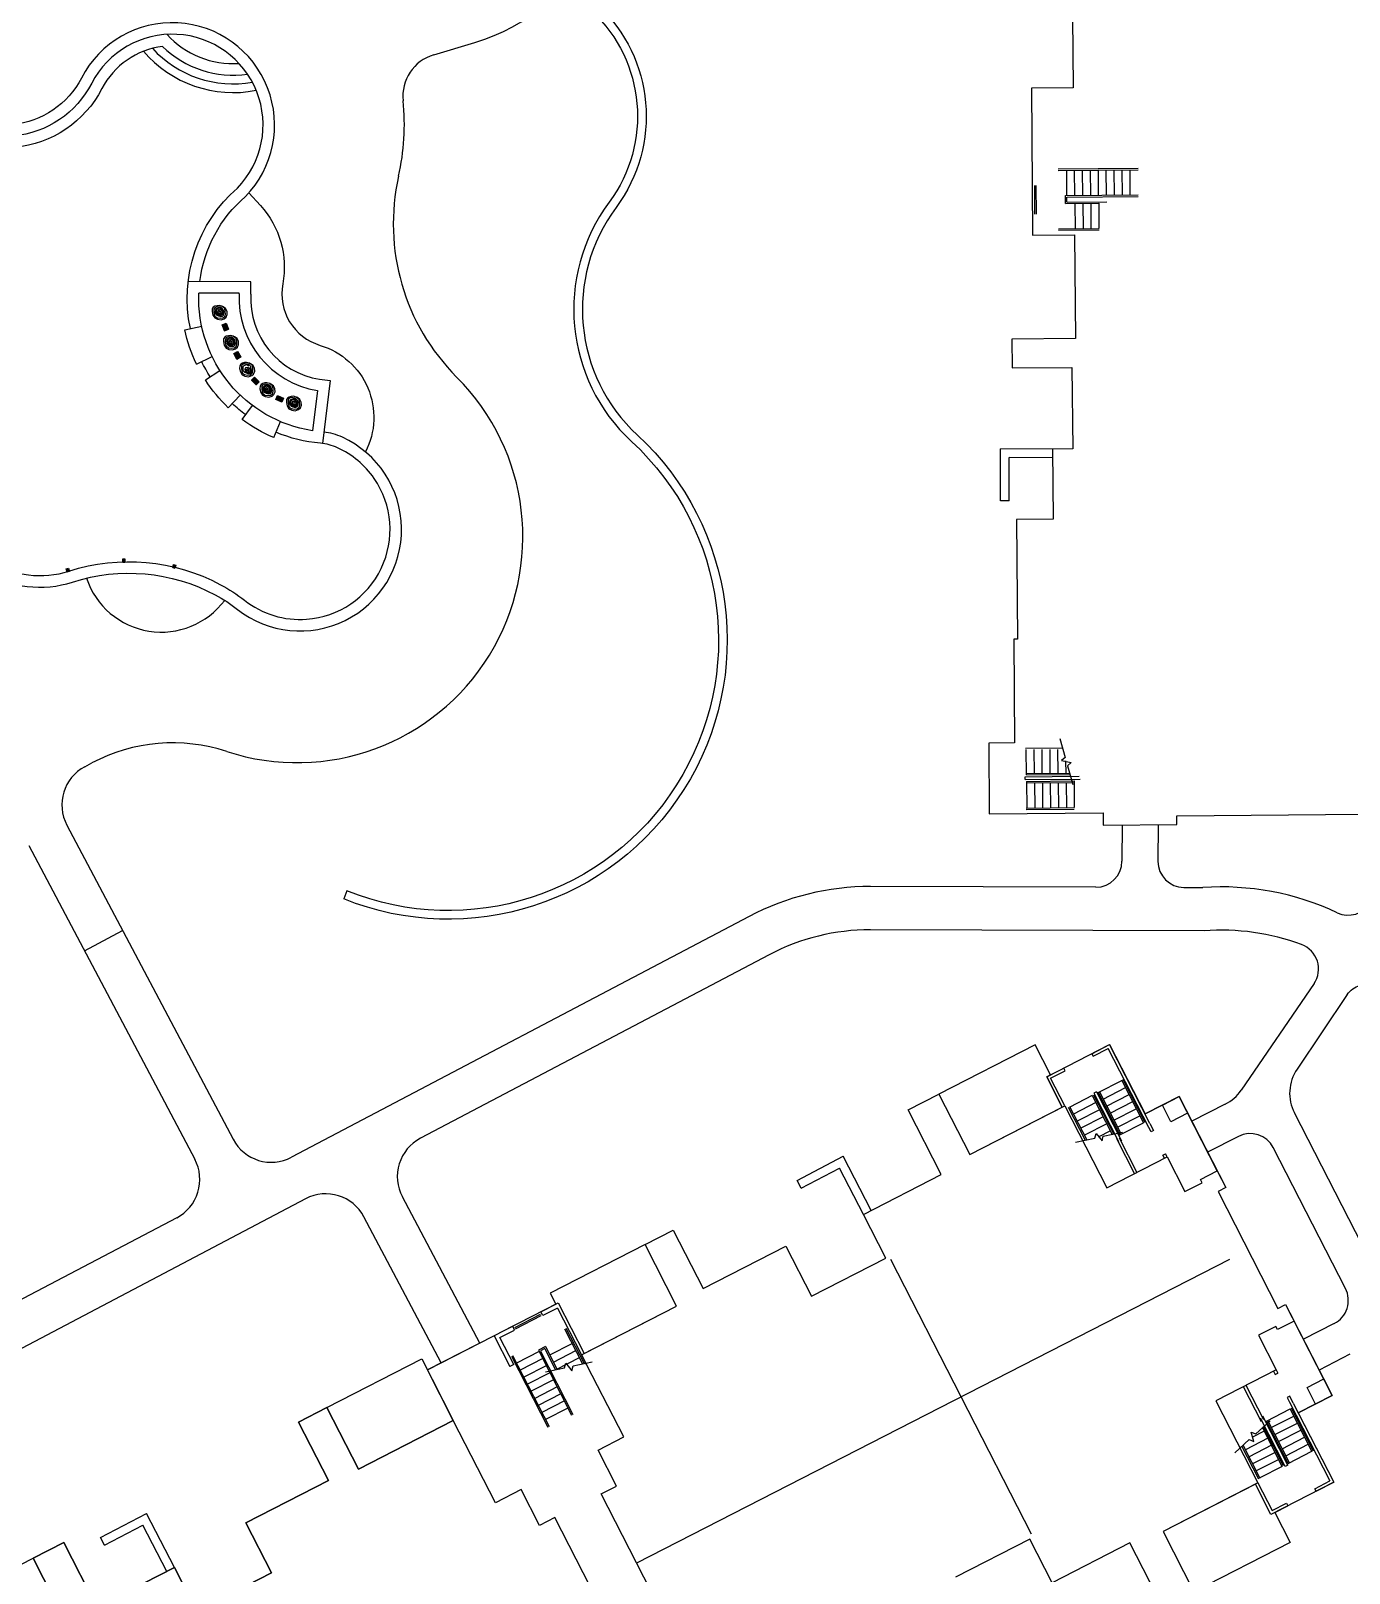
# Model space of a CAD drawing. Header units: feet. Extents: x 2327405 to 2393004, y 6977726 to 7089689.
# Drawn here: x 2342196.7 to 2342349.1, y 7039408.3 to 7039586.6 of the extents above; entities that cross this region are included whole.
import ezdxf

# ---------------------------------------------------------------- set-up
doc = ezdxf.new("R2010")
doc.units = ezdxf.units.FT
doc.header["$MEASUREMENT"] = 0
doc.layers.get('0').update_dxf_attribs({"linetype": 'CONTINUOUS'})
doc.layers.add('s-apts', color=252, linetype='CONTINUOUS')

# ---------------------------------------------------------------- blocks, each defined once
blk = doc.blocks.new('2005042-10b')
at = {"layer": 's-apts'}
h = blk.add_hatch(dxfattribs=at)
h.set_pattern_fill('ANSI31', color=256, scale=0.083333, angle=-23.3520521, style=0)
h.set_pattern_definition([(21.6479479, (2343726.609177, 7039102.106832), (-0.00384273444, 0.00968195933), [])])
h.paths.add_polyline_path([(2342218.80523, 7039552.61896), (2342219.26983, 7039552.80374), (2342219.54701, 7039552.10684), (2342219.08241, 7039551.92206)])
h = blk.add_hatch(dxfattribs=at)
h.set_pattern_fill('ANSI31', color=256, scale=0.083333, angle=-15.2238169, style=0)
h.set_pattern_definition([(29.7761831, (2343776.499916, 7039316.494427), (-0.0051730542, 0.009041374604), [])])
h.paths.add_polyline_path([(2342220.14571, 7039549.29372), (2342220.57952, 7039549.54234), (2342220.95245, 7039548.89162), (2342220.51864, 7039548.64301)])
h = blk.add_hatch(dxfattribs=at)
h.set_pattern_fill('ANSI31', color=256, scale=0.083333, angle=-0.1624563, style=0)
h.set_pattern_definition([(44.8375437, (2343785.581312, 7039725.847582), (-0.00734478138, 0.00738655068), [])])
h.paths.add_polyline_path([(2342222.19717, 7039546.22592), (2342222.55147, 7039546.57872), (2342223.08068, 7039546.04727), (2342222.72637, 7039545.69447)])
h = blk.add_hatch(dxfattribs=at)
h.set_pattern_fill('ANSI31', color=256, scale=0.083333, angle=21.6161635, style=0)
h.set_pattern_definition([(66.6161635, (2343610.153756, 7040290.849969), (-0.0095611107, 0.00413426011), [])])
h.paths.add_polyline_path([(2342225.00066, 7039544.00004), (2342225.19877, 7039544.45912), (2342225.88739, 7039544.16195), (2342225.68927, 7039543.70287)])
h = blk.add_hatch(dxfattribs=at)
h.set_pattern_fill('ANSI31', color=256, scale=0.041667, angle=-46.3428972, style=0)
h.set_pattern_definition([(358.6571028, (2342813.3543705, 7039023.744927), (0.000122061624, 0.00520690283), [])])
h.paths.add_polyline_path([(2342207.31831, 7039525.57037), (2342207.56824, 7039525.56469), (2342207.55973, 7039525.18978), (2342207.30979, 7039525.19546)])
h = blk.add_hatch(dxfattribs=at)
h.set_pattern_fill('ANSI31', color=256, scale=0.041667, angle=-27.9264648, style=0)
h.set_pattern_definition([(17.0735352, (2342934.330343, 7039239.7522154), (-0.001529160497, 0.004978795465), [])])
h.paths.add_polyline_path([(2342200.79487, 7039524.41727), (2342201.0338, 7039524.49084), (2342201.14416, 7039524.13245), (2342200.90523, 7039524.05888)])
h = blk.add_hatch(dxfattribs=at)
h.set_pattern_fill('ANSI31', color=256, scale=0.041667, angle=-61.5699566, style=0)
h.set_pattern_definition([(343.4300434, (2342666.1550063, 7038881.5516053), (0.001485342845, 0.004992042943), [])])
h.paths.add_polyline_path([(2342213.19721, 7039524.93152), (2342213.43688, 7039524.8604), (2342213.3302, 7039524.50089), (2342213.09053, 7039524.57202)])
for p, q in [((2342243.26382, 7039583.83193), (2342248.03862, 7039585.2615)), ((2342315.43979, 7039570.64192), (2342324.68945, 7039570.72146)), ((2342315.44122, 7039570.47526), (2342324.69088, 7039570.5548)), ((2342316.46626, 7039567.5673), (2342316.44118, 7039570.48386)), ((2342317.3829, 7039567.57518), (2342317.35782, 7039570.49174)), ((2342318.29953, 7039567.58307), (2342318.27445, 7039570.49963)), ((2342319.21616, 7039567.59095), (2342319.19108, 7039570.50751)), ((2342320.13279, 7039567.59883), (2342320.10772, 7039570.51539)), ((2342321.04943, 7039567.60671), (2342321.02435, 7039570.52327)), ((2342321.96606, 7039567.61459), (2342321.94098, 7039570.53115)), ((2342322.88269, 7039567.62248), (2342322.85761, 7039570.53903)), ((2342323.79932, 7039567.63036), (2342323.77425, 7039570.54692)), ((2342312.70601, 7039568.74335), (2342312.73467, 7039565.41014)), ((2342312.87267, 7039568.74478), (2342312.90133, 7039565.41157)), ((2342316.2996, 7039567.56587), (2342324.71596, 7039567.63824)), ((2342316.30748, 7039566.64924), (2342316.2996, 7039567.56587)), ((2342316.30748, 7039566.64924), (2342320.14068, 7039566.6822)), ((2342316.47271, 7039566.81733), (2342316.4677, 7039567.40064)), ((2342316.48853, 7039567.40082), (2342324.71739, 7039567.47158)), ((2342316.49354, 7039566.81751), (2342321.08628, 7039566.857)), ((2342317.39078, 7039566.65855), (2342317.41586, 7039563.74199)), ((2342318.30741, 7039566.66643), (2342318.33249, 7039563.74987)), ((2342319.22404, 7039566.67432), (2342319.24912, 7039563.75776)), ((2342320.14068, 7039566.6822), (2342320.16575, 7039563.76564)), ((2342315.49926, 7039563.72551), (2342320.16575, 7039563.76564)), ((2342315.50069, 7039563.55885), (2342320.1941, 7039563.59921)), ((2342311.68198, 7039503.69047), (2342315.98772, 7039503.72749)), ((2342311.79182, 7039500.60797), (2342311.76675, 7039503.52453)), ((2342312.70702, 7039500.78251), (2342312.68338, 7039503.53241)), ((2342313.62366, 7039500.79039), (2342313.60001, 7039503.54029)), ((2342314.54029, 7039500.79827), (2342314.51664, 7039503.54817)), ((2342315.45692, 7039500.80616), (2342315.43328, 7039503.55605)), ((2342316.37356, 7039500.81404), (2342316.3613, 7039502.23916)), ((2342202.94135, 7039501.54689), (2342203.7592, 7039501.97982)), ((2342311.62696, 7039500.39821), (2342317.89908, 7039500.45214)), ((2342311.62982, 7039500.06489), (2342311.62696, 7039500.39821)), ((2342311.79039, 7039500.77463), (2342316.84, 7039500.81805)), ((2342311.79182, 7039500.60797), (2342316.88615, 7039500.65177)), ((2342311.62982, 7039500.06489), (2342317.99137, 7039500.11959)), ((2342311.79827, 7039499.858), (2342317.29807, 7039499.90529)), ((2342311.79827, 7039499.858), (2342311.82478, 7039496.77478)), ((2342311.79971, 7039499.69134), (2342317.2995, 7039499.73863)), ((2342312.71634, 7039499.69922), (2342312.74142, 7039496.78266)), ((2342313.63297, 7039499.7071), (2342313.65805, 7039496.79054)), ((2342314.5496, 7039499.71498), (2342314.57468, 7039496.79842)), ((2342315.46624, 7039499.72286), (2342315.49132, 7039496.8063)), ((2342316.38287, 7039499.73074), (2342316.40795, 7039496.81419)), ((2342317.29807, 7039499.90529), (2342317.32458, 7039496.82207)), ((2342311.74145, 7039496.77406), (2342317.32458, 7039496.82207)), ((2342311.74289, 7039496.6074), (2342317.32601, 7039496.65541)), ((2342200.86152, 7039494.78861), (2342220.07922, 7039458.4842)), ((2342322.84193, 7039494.82777), (2342322.82999, 7039490.61412)), ((2342196.44246, 7039492.44939), (2342215.64405, 7039456.17542)), ((2342319.82149, 7039487.62263), (2342293.78081, 7039487.69647)), ((2342279.72134, 7039484.24308), (2342226.82734, 7039456.39901)), ((2342332.32947, 7039482.58715), (2342293.76663, 7039482.69649)), ((2342282.05041, 7039479.81866), (2342241.72981, 7039458.59339)), ((2342345.03673, 7039476.47813), (2342336.61907, 7039464.16183)), ((2342348.88189, 7039475.20243), (2342343.07475, 7039466.5997)), ((2342312.7897, 7039469.41326), (2342301.66478, 7039463.71361)), ((2342314.5756, 7039465.92745), (2342312.7897, 7039469.41326)), ((2342319.35931, 7039468.3783), (2342321.39888, 7039469.42324)), ((2342319.35931, 7039468.3783), (2342319.5113, 7039468.08164)), ((2342319.5113, 7039468.08164), (2342321.25421, 7039468.97458)), ((2342325.92792, 7039459.85214), (2342321.25421, 7039468.97458)), ((2342326.0726, 7039460.3008), (2342321.39888, 7039469.42324)), ((2342314.5756, 7039465.92745), (2342316.096, 7039466.7064)), ((2342314.57925, 7039465.55479), (2342316.24799, 7039466.40974)), ((2342316.24799, 7039466.40974), (2342316.096, 7039466.7064)), ((2342314.5756, 7039465.92745), (2342314.1306, 7039465.69946)), ((2342314.1306, 7039465.69946), (2342315.91649, 7039462.21366)), ((2342316.21315, 7039462.36565), (2342314.57925, 7039465.55479)), ((2342320.07437, 7039463.8757), (2342322.81852, 7039465.28162)), ((2342322.78052, 7039465.35578), (2342325.32636, 7039460.38665)), ((2342322.92885, 7039465.43178), (2342325.4747, 7039460.46264)), ((2342319.40687, 7039463.53372), (2342316.81106, 7039462.2038)), ((2342319.40687, 7039463.53372), (2342321.70944, 7039459.03943)), ((2342319.55521, 7039463.60972), (2342321.87816, 7039459.07563)), ((2342319.88712, 7039463.96704), (2342319.59046, 7039463.81505)), ((2342319.59046, 7039463.81505), (2342322.45048, 7039458.23269)), ((2342319.88712, 7039463.96704), (2342322.78792, 7039458.30508)), ((2342320.07437, 7039463.8757), (2342322.58222, 7039458.98073)), ((2342320.2227, 7039463.9517), (2342322.73055, 7039459.05673)), ((2342320.64068, 7039463.13587), (2342323.23649, 7039464.46579)), ((2342321.05865, 7039462.32004), (2342323.65447, 7039463.64996)), ((2342321.47662, 7039461.50421), (2342324.07244, 7039462.83413)), ((2342316.62473, 7039462.20197), (2342318.5881, 7039458.36975)), ((2342316.77306, 7039462.27797), (2342318.75682, 7039458.40595)), ((2342319.82485, 7039462.71789), (2342317.22903, 7039461.38797)), ((2342320.24282, 7039461.90207), (2342317.64701, 7039460.57215)), ((2342320.6608, 7039461.08624), (2342318.06498, 7039459.75632)), ((2342321.8946, 7039460.68838), (2342324.49041, 7039462.0183)), ((2342322.31257, 7039459.87256), (2342324.90839, 7039461.20248)), ((2342334.76723, 7039462.53126), (2342330.91024, 7039460.55927)), ((2342374.22632, 7039400.12202), (2342342.76896, 7039461.52238)), ((2342321.07877, 7039460.27041), (2342318.48296, 7039458.94049)), ((2342321.49675, 7039459.45458), (2342320.08001, 7039458.72874)), ((2342322.58222, 7039458.98073), (2342325.32636, 7039460.38665)), ((2342326.19391, 7039459.33298), (2342325.92792, 7039459.85214)), ((2342326.0726, 7039460.3008), (2342326.49057, 7039459.48497)), ((2342326.49057, 7039459.48497), (2342326.19391, 7039459.33298)), ((2342322.18633, 7039458.56552), (2342324.266, 7039454.50628)), ((2342322.52377, 7039458.63792), (2342324.56267, 7039454.65827)), ((2342336.29193, 7039458.81832), (2342332.73115, 7039456.99777)), ((2342348.67042, 7039441.23109), (2342340.3276, 7039457.51511)), ((2342327.56183, 7039456.663), (2342327.85849, 7039456.81499)), ((2342327.75181, 7039456.29217), (2342327.56183, 7039456.663)), ((2342328.04848, 7039456.44416), (2342327.85849, 7039456.81499)), ((2342228.45653, 7039451.60617), (2342191.18162, 7039431.98418)), ((2342248.58664, 7039434.92821), (2342239.63983, 7039451.82976)), ((2342213.55406, 7039449.41178), (2342194.26865, 7039439.2597)), ((2342244.13627, 7039432.64815), (2342235.20466, 7039449.52098)), ((2342267.69668, 7039446.31067), (2342256.72008, 7039440.68701)), ((2342335.24609, 7039444.58855), (2342266.71655, 7039409.47868)), ((2342312.37614, 7039412.83395), (2342296.11313, 7039444.57707)), ((2342256.72008, 7039440.68701), (2342257.36604, 7039439.42618)), ((2342252.65924, 7039436.73383), (2342255.62588, 7039438.25374)), ((2342252.73523, 7039436.5855), (2342255.70188, 7039438.10541)), ((2342255.66022, 7039438.55224), (2342257.36604, 7039439.42618)), ((2342255.88821, 7039438.10724), (2342255.66022, 7039438.55224)), ((2342257.59403, 7039438.98119), (2342255.88821, 7039438.10724)), ((2342257.36604, 7039439.42618), (2342257.66271, 7039439.57817)), ((2342257.59403, 7039438.98119), (2342261.01382, 7039432.30623)), ((2342257.66271, 7039439.57817), (2342260.66453, 7039433.71905)), ((2342252.39691, 7039436.88034), (2342250.24609, 7039435.7784)), ((2342250.91908, 7039435.56139), (2342252.6249, 7039436.43534)), ((2342252.6249, 7039436.43534), (2342252.39691, 7039436.88034)), ((2342258.40021, 7039436.58521), (2342260.4852, 7039432.5156)), ((2342258.54855, 7039436.66121), (2342260.65393, 7039432.5518)), ((2342347.3661, 7039437.19203), (2342343.80985, 7039435.37384)), ((2342250.24609, 7039435.7784), (2342242.53281, 7039431.82664)), ((2342250.24609, 7039435.7784), (2342252.06998, 7039432.21843)), ((2342252.51498, 7039432.44641), (2342250.91908, 7039435.56139)), ((2342256.18437, 7039434.51363), (2342255.36855, 7039434.09566)), ((2342256.11204, 7039434.2893), (2342255.59287, 7039434.02332)), ((2342256.18437, 7039434.51363), (2342257.53258, 7039431.88212)), ((2342256.67834, 7039433.54947), (2342259.27416, 7039434.87939)), ((2342230.91026, 7039427.46381), (2342241.88685, 7039433.08747)), ((2342241.88685, 7039433.08747), (2342245.53463, 7039425.96752)), ((2342252.24442, 7039433.4314), (2342256.46217, 7039425.19896)), ((2342252.39275, 7039433.5074), (2342256.6105, 7039425.27495)), ((2342255.44454, 7039433.94732), (2342252.84873, 7039432.6174)), ((2342255.86252, 7039433.1315), (2342253.2667, 7039431.80158)), ((2342255.36855, 7039434.09566), (2342259.20631, 7039426.60487)), ((2342255.60237, 7039434.00478), (2342259.35465, 7039426.68087)), ((2342256.12154, 7039434.27076), (2342257.36386, 7039431.84592)), ((2342257.09632, 7039432.73364), (2342259.69213, 7039434.06356)), ((2342257.51429, 7039431.91781), (2342260.11011, 7039433.24773)), ((2342349.1945, 7039433.63436), (2342345.63073, 7039431.81233)), ((2342252.51498, 7039432.44641), (2342252.06998, 7039432.21843)), ((2342256.28049, 7039432.31567), (2342253.68468, 7039430.98575)), ((2342256.69847, 7039431.49984), (2342254.10265, 7039430.16992)), ((2342340.36705, 7039431.669), (2342340.55704, 7039431.29817)), ((2342340.55704, 7039431.29817), (2342340.8537, 7039431.45016)), ((2342340.66371, 7039431.82099), (2342340.8537, 7039431.45016)), ((2342257.11644, 7039430.68401), (2342254.52062, 7039429.35409)), ((2342257.53442, 7039429.86818), (2342254.9386, 7039428.53826)), ((2342257.95239, 7039429.05236), (2342255.35657, 7039427.72244)), ((2342338.96092, 7039425.82387), (2342336.88124, 7039429.88311)), ((2342339.2168, 7039426.05545), (2342337.1779, 7039430.0351)), ((2342258.37036, 7039428.23653), (2342255.77455, 7039426.90661)), ((2342258.78834, 7039427.4207), (2342256.19252, 7039426.09078)), ((2342339.52919, 7039425.90262), (2342342.27333, 7039427.30854)), ((2342342.22162, 7039428.78018), (2342341.92495, 7039428.62819)), ((2342341.92495, 7039428.62819), (2342342.19094, 7039428.10903)), ((2342342.19094, 7039428.10903), (2342346.86465, 7039418.98659)), ((2342342.63959, 7039427.96435), (2342342.22162, 7039428.78018)), ((2342344.81918, 7039422.33941), (2342342.27333, 7039427.30854)), ((2342344.96751, 7039422.4154), (2342342.42167, 7039427.38453)), ((2342342.63959, 7039427.96435), (2342347.31331, 7039418.84191)), ((2342341.70511, 7039420.65034), (2342338.84509, 7039426.2327)), ((2342342.00178, 7039420.80233), (2342339.10098, 7039426.46428)), ((2342342.03703, 7039421.00766), (2342339.52919, 7039425.90262)), ((2342342.18537, 7039421.08365), (2342339.67752, 7039425.97862)), ((2342340.09549, 7039425.16279), (2342342.69131, 7039426.49271)), ((2342340.51347, 7039424.34696), (2342343.10928, 7039425.67688)), ((2342339.69764, 7039423.92899), (2342337.10182, 7039422.59907)), ((2342339.27966, 7039424.74482), (2342337.86293, 7039424.01898)), ((2342341.36954, 7039420.66568), (2342339.06697, 7039425.15997)), ((2342341.51787, 7039420.74167), (2342339.19491, 7039425.27576)), ((2342340.93144, 7039423.53114), (2342343.52726, 7039424.86106)), ((2342341.34942, 7039422.71531), (2342343.94523, 7039424.04523)), ((2342338.66339, 7039419.1856), (2342336.70002, 7039423.01782)), ((2342338.81172, 7039419.26159), (2342336.82796, 7039423.13361)), ((2342340.11561, 7039423.11316), (2342337.5198, 7039421.78324)), ((2342340.53359, 7039422.29733), (2342337.93777, 7039420.96741)), ((2342341.76739, 7039421.89948), (2342344.36321, 7039423.2294)), ((2342342.03703, 7039421.00766), (2342344.78118, 7039422.41357)), ((2342340.95156, 7039421.48151), (2342338.35575, 7039420.15159)), ((2342341.36954, 7039420.66568), (2342338.77372, 7039419.33576)), ((2342342.00178, 7039420.80233), (2342341.70511, 7039420.65034)), ((2342340.04502, 7039415.11814), (2342338.25913, 7039418.60395)), ((2342338.5558, 7039418.75594), (2342340.1897, 7039415.5668)), ((2342345.12175, 7039418.09364), (2342346.86465, 7039418.98659)), ((2342345.27374, 7039417.79698), (2342347.31331, 7039418.84191)), ((2342345.27374, 7039417.79698), (2342345.12175, 7039418.09364)), ((2342340.49002, 7039415.34613), (2342340.04502, 7039415.11814)), ((2342340.1897, 7039415.5668), (2342341.85844, 7039416.42174)), ((2342340.49002, 7039415.34613), (2342342.01043, 7039416.12508)), ((2342340.49002, 7039415.34613), (2342342.27591, 7039411.86032)), ((2342341.85844, 7039416.42174), (2342342.01043, 7039416.12508)), ((2342342.27591, 7039411.86032), (2342331.15099, 7039406.16066)), ((2342185.81723, 7039404.36122), (2342196.94215, 7039410.06087))]:
    blk.add_line(p, q, dxfattribs=at)
for points in [[(2342317.0864, 7039592.36522), (2342317.19244, 7039580.03234), (2342312.35929, 7039579.99078), (2342312.50546, 7039562.99141), (2342317.33862, 7039563.03297), (2342317.44179, 7039551.03341), (2342310.10873, 7039550.97036), (2342310.13739, 7039547.63715), (2342317.0538, 7039547.69662), (2342317.13477, 7039538.2803), (2342314.80152, 7039538.26024), (2342314.87103, 7039530.1772), (2342310.62118, 7039530.14066), (2342310.74013, 7039516.30784), (2342310.32348, 7039516.30426), (2342310.42666, 7039504.3047), (2342307.42677, 7039504.27891), (2342307.49699, 7039496.11254), (2342320.66317, 7039496.22575), (2342320.67535, 7039494.80914), (2342329.17503, 7039494.88222), (2342329.16643, 7039495.88219), (2342350.66564, 7039496.06705)], [(2342222.1386, 7039557.61332), (2342214.87868, 7039557.63391)], [(2342222.11187, 7039556.15952), (2342222.116, 7039557.61339)], [(2342220.78025, 7039556.28384), (2342216.11229, 7039556.29707)], [(2342220.78008, 7039556.22357), (2342220.78025, 7039556.28384)], [(2342218.71908, 7039554.41896), (2342218.4973, 7039554.58317), (2342218.31005, 7039554.54865), (2342218.19294, 7039554.50225), (2342218.12266, 7039554.46739), (2342218.02878, 7039554.3625), (2342218.00496, 7039554.21067), (2342218.0161, 7039554.01201), (2342218.10917, 7039553.83647), (2342218.20245, 7039553.73105), (2342218.38937, 7039553.64873), (2342218.64654, 7039553.58958), (2342218.85723, 7039553.63572), (2342218.9511, 7039553.74061), (2342219.02192, 7039553.96241), (2342218.99911, 7039554.1728), (2342218.94119, 7039554.3716), (2342218.77793, 7039554.54732), (2342218.57942, 7039554.66473), (2342218.29881, 7039554.71226), (2342218.13496, 7039554.67768), (2342217.94758, 7039554.59642), (2342217.86517, 7039554.4097), (2342217.85273, 7039554.15268), (2342217.89873, 7039553.87212), (2342217.97988, 7039553.61484), (2342218.21336, 7039553.45059), (2342218.5758, 7039553.39114), (2342218.89175, 7039553.43699), (2342219.11446, 7039553.59994), (2342219.1854, 7039553.86848), (2342219.1746, 7039554.18398), (2342219.11701, 7039554.49963), (2342218.77856, 7039554.76933), (2342218.45131, 7039554.86373), (2342218.21731, 7039554.84102), (2342217.97147, 7039554.77161), (2342217.78402, 7039554.66699), (2342217.66651, 7039554.48037), (2342217.64219, 7039554.15328), (2342217.73464, 7039553.75575), (2342217.94423, 7039553.4163), (2342218.25962, 7039553.26351), (2342218.68055, 7039553.2039), (2342219.05521, 7039553.33136), (2342219.26628, 7039553.51772), (2342219.39585, 7039553.83282), (2342219.37344, 7039554.18342), (2342219.21059, 7039554.49936), (2342218.91875, 7039554.71051), (2342218.77846, 7039554.73427)], [(2342218.50757, 7039554.08072), (2342218.3906, 7039554.08105), (2342218.34362, 7039554.01108), (2342218.39023, 7039553.95252), (2342218.47205, 7039553.92892), (2342218.61255, 7039553.97526), (2342218.64793, 7039554.08032), (2342218.57816, 7039554.22073), (2342218.42626, 7039554.27958), (2342218.29739, 7039554.20984), (2342218.26193, 7039554.08142), (2342218.30823, 7039553.90602), (2342218.46005, 7039553.8238), (2342218.67067, 7039553.84657), (2342218.788, 7039553.97476), (2342218.80033, 7039554.19673), (2342218.66046, 7039554.3724), (2342218.42675, 7039554.45485), (2342218.20434, 7039554.39706), (2342218.12206, 7039554.25707), (2342218.16813, 7039553.99989), (2342218.28463, 7039553.83598), (2342218.47152, 7039553.74197), (2342218.70546, 7039553.74131), (2342218.89301, 7039553.88099), (2342218.9055, 7039554.16138), (2342218.71908, 7039554.41896)], [(2342214.48494, 7039552.05837), (2342216.44103, 7039552.47515)], [(2342220.03491, 7039550.94887), (2342219.81314, 7039551.11308), (2342219.62589, 7039551.07856), (2342219.50878, 7039551.03216), (2342219.43849, 7039550.9973), (2342219.34462, 7039550.89241), (2342219.3208, 7039550.74058), (2342219.33193, 7039550.54192), (2342219.42501, 7039550.36638), (2342219.51829, 7039550.26096), (2342219.70521, 7039550.17864), (2342219.96238, 7039550.11949), (2342220.17306, 7039550.16563), (2342220.26694, 7039550.27052), (2342220.33775, 7039550.49232), (2342220.31494, 7039550.70271), (2342220.25703, 7039550.90151), (2342220.09377, 7039551.07723), (2342219.89525, 7039551.19465), (2342219.61465, 7039551.24217), (2342219.4508, 7039551.20759), (2342219.26341, 7039551.12633), (2342219.181, 7039550.93961), (2342219.16857, 7039550.68259), (2342219.21457, 7039550.40203), (2342219.29572, 7039550.14475), (2342219.5292, 7039549.9805), (2342219.89164, 7039549.92106), (2342220.20759, 7039549.9669), (2342220.4303, 7039550.12985), (2342220.50123, 7039550.39839), (2342220.49043, 7039550.71389), (2342220.43285, 7039551.02954), (2342220.0944, 7039551.29924), (2342219.76714, 7039551.39364), (2342219.53314, 7039551.37093), (2342219.2873, 7039551.30152), (2342219.09985, 7039551.1969), (2342218.98234, 7039551.01028), (2342218.95803, 7039550.68319), (2342219.05048, 7039550.28566), (2342219.26007, 7039549.94621), (2342219.57545, 7039549.79342), (2342219.99638, 7039549.73381), (2342220.37105, 7039549.86128), (2342220.58212, 7039550.04763), (2342220.71169, 7039550.36274), (2342220.68928, 7039550.71333), (2342220.52643, 7039551.02927), (2342220.23459, 7039551.24042), (2342220.0943, 7039551.26418)], [(2342219.82341, 7039550.61063), (2342219.70643, 7039550.61096), (2342219.65945, 7039550.54099), (2342219.70607, 7039550.48243), (2342219.78788, 7039550.45883), (2342219.92838, 7039550.50517), (2342219.96377, 7039550.61023), (2342219.89399, 7039550.75064), (2342219.74209, 7039550.8095), (2342219.61322, 7039550.73975), (2342219.57777, 7039550.61133), (2342219.62407, 7039550.43593), (2342219.77589, 7039550.35371), (2342219.98651, 7039550.37648), (2342220.10384, 7039550.50467), (2342220.11616, 7039550.72664), (2342219.97629, 7039550.90231), (2342219.74259, 7039550.98476), (2342219.52018, 7039550.92697), (2342219.4379, 7039550.78698), (2342219.48396, 7039550.5298), (2342219.60047, 7039550.36589), (2342219.78735, 7039550.27188), (2342220.0213, 7039550.27122), (2342220.20885, 7039550.4109), (2342220.22134, 7039550.69129), (2342220.03491, 7039550.94887)], [(2342215.84202, 7039548.09568), (2342217.64294, 7039548.96555)], [(2342216.87439, 7039546.25179), (2342218.55728, 7039547.33248)], [(2342221.90029, 7039547.84326), (2342221.67852, 7039548.00747), (2342221.49126, 7039547.97295), (2342221.37415, 7039547.92655), (2342221.30387, 7039547.89169), (2342221.21, 7039547.7868), (2342221.18617, 7039547.63497), (2342221.19731, 7039547.4363), (2342221.29039, 7039547.26077), (2342221.38366, 7039547.15535), (2342221.57058, 7039547.07303), (2342221.82775, 7039547.01388), (2342222.03844, 7039547.06001), (2342222.13231, 7039547.16491), (2342222.20313, 7039547.38671), (2342222.18032, 7039547.5971), (2342222.12241, 7039547.7959), (2342221.95914, 7039547.97162), (2342221.76063, 7039548.08903), (2342221.48002, 7039548.13656), (2342221.31617, 7039548.10197), (2342221.12879, 7039548.02072), (2342221.04638, 7039547.834), (2342221.03394, 7039547.57698), (2342221.07994, 7039547.29642), (2342221.16109, 7039547.03914), (2342221.39457, 7039546.87489), (2342221.75702, 7039546.81544), (2342222.07296, 7039546.86129), (2342222.29568, 7039547.02424), (2342222.36661, 7039547.29277), (2342222.35581, 7039547.60828), (2342222.29823, 7039547.92393), (2342221.95977, 7039548.19362), (2342221.63252, 7039548.28803), (2342221.39852, 7039548.26532), (2342221.15268, 7039548.19591), (2342220.96523, 7039548.09129), (2342220.84772, 7039547.90467), (2342220.8234, 7039547.57758), (2342220.91585, 7039547.18005), (2342221.12544, 7039546.8406), (2342221.44083, 7039546.68781), (2342221.86176, 7039546.6282), (2342222.23642, 7039546.75566), (2342222.4475, 7039546.94201), (2342222.57706, 7039547.25712), (2342222.55466, 7039547.60772), (2342222.3918, 7039547.92366), (2342222.09996, 7039548.13481), (2342221.95967, 7039548.15857)], [(2342221.80262, 7039547.33339), (2342221.68565, 7039547.33372), (2342221.63867, 7039547.26375), (2342221.68528, 7039547.20519), (2342221.7671, 7039547.18159), (2342221.9076, 7039547.22793), (2342221.94298, 7039547.33299), (2342221.87321, 7039547.4734), (2342221.72131, 7039547.53225), (2342221.59243, 7039547.46251), (2342221.55698, 7039547.33409), (2342221.60328, 7039547.15869), (2342221.7551, 7039547.07647), (2342221.96572, 7039547.09924), (2342222.08305, 7039547.22743), (2342222.09538, 7039547.4494), (2342221.95551, 7039547.62507), (2342221.7218, 7039547.70752), (2342221.49939, 7039547.64973), (2342221.41711, 7039547.50974), (2342221.46318, 7039547.25256), (2342221.57968, 7039547.08865), (2342221.76657, 7039546.99464), (2342222.00051, 7039546.99398), (2342222.18806, 7039547.13366), (2342222.20055, 7039547.41405), (2342222.01413, 7039547.67163)], [(2342224.24606, 7039545.48158), (2342224.02429, 7039545.64579), (2342223.83704, 7039545.61127), (2342223.71992, 7039545.56487), (2342223.64964, 7039545.53001), (2342223.55577, 7039545.42512), (2342223.53195, 7039545.27329), (2342223.54308, 7039545.07463), (2342223.63616, 7039544.89909), (2342223.72943, 7039544.79367), (2342223.91635, 7039544.71135), (2342224.17352, 7039544.6522), (2342224.38421, 7039544.69834), (2342224.47808, 7039544.80323), (2342224.5489, 7039545.02503), (2342224.52609, 7039545.23542), (2342224.46818, 7039545.43422), (2342224.30491, 7039545.60994), (2342224.1064, 7039545.72735), (2342223.82579, 7039545.77488), (2342223.66194, 7039545.7403), (2342223.47456, 7039545.65904), (2342223.39215, 7039545.47232), (2342223.37971, 7039545.2153), (2342223.42571, 7039544.93474), (2342223.50686, 7039544.67746), (2342223.74035, 7039544.51321), (2342224.10279, 7039544.45376), (2342224.41873, 7039544.49961), (2342224.64145, 7039544.66256), (2342224.71238, 7039544.9311), (2342224.70158, 7039545.2466), (2342224.644, 7039545.56225), (2342224.30554, 7039545.83195), (2342223.97829, 7039545.92635), (2342223.74429, 7039545.90364), (2342223.49845, 7039545.83423), (2342223.311, 7039545.72961), (2342223.19349, 7039545.54299), (2342223.16917, 7039545.2159), (2342223.26162, 7039544.81837), (2342223.47121, 7039544.47892), (2342223.7866, 7039544.32613), (2342224.20753, 7039544.26652), (2342224.58219, 7039544.39398), (2342224.79327, 7039544.58034), (2342224.92284, 7039544.89544), (2342224.90043, 7039545.24604), (2342224.73757, 7039545.56198), (2342224.44573, 7039545.77313), (2342224.30544, 7039545.79689)], [(2342224.03456, 7039545.14334), (2342223.91758, 7039545.14367), (2342223.8706, 7039545.0737), (2342223.91721, 7039545.01514), (2342223.99903, 7039544.99154), (2342224.13953, 7039545.03788), (2342224.17491, 7039545.14294), (2342224.10514, 7039545.28335), (2342223.95324, 7039545.3422), (2342223.82437, 7039545.27246), (2342223.78892, 7039545.14404), (2342223.83521, 7039544.96864), (2342223.98703, 7039544.88642), (2342224.19765, 7039544.90919), (2342224.31499, 7039545.03738), (2342224.32731, 7039545.25935), (2342224.18744, 7039545.43502), (2342223.95374, 7039545.51747), (2342223.73132, 7039545.45968), (2342223.64904, 7039545.31969), (2342223.69511, 7039545.06251), (2342223.81161, 7039544.8986), (2342223.9985, 7039544.80459), (2342224.23244, 7039544.80393), (2342224.41999, 7039544.94361), (2342224.43248, 7039545.224), (2342224.24606, 7039545.48158)], [(2342229.81885, 7039545.02448), (2342229.23986, 7039540.3912)], [(2342230.0788, 7039546.333), (2342231.30689, 7039546.17953)], [(2342231.30689, 7039546.17953), (2342230.399, 7039538.91423)], [(2342219.52141, 7039543.04456), (2342220.90165, 7039544.49195)], [(2342221.13606, 7039541.68122), (2342222.33168, 7039543.2845)], [(2342227.30617, 7039543.91763), (2342227.0844, 7039544.08184), (2342226.89715, 7039544.04732), (2342226.78004, 7039544.00092), (2342226.70975, 7039543.96606), (2342226.61588, 7039543.86117), (2342226.59206, 7039543.70934), (2342226.60319, 7039543.51068), (2342226.69627, 7039543.33514), (2342226.78954, 7039543.22972), (2342226.97646, 7039543.1474), (2342227.23363, 7039543.08825), (2342227.44432, 7039543.13439), (2342227.53819, 7039543.23928), (2342227.60901, 7039543.46108), (2342227.5862, 7039543.67147), (2342227.52829, 7039543.87027), (2342227.36502, 7039544.04599), (2342227.16651, 7039544.1634), (2342226.8859, 7039544.21093), (2342226.72206, 7039544.17635), (2342226.53467, 7039544.09509), (2342226.45226, 7039543.90837), (2342226.43983, 7039543.65135), (2342226.48582, 7039543.37079), (2342226.56698, 7039543.11351), (2342226.80046, 7039542.94926), (2342227.1629, 7039542.88982), (2342227.47884, 7039542.93566), (2342227.70156, 7039543.09861), (2342227.77249, 7039543.36715), (2342227.76169, 7039543.68265), (2342227.70411, 7039543.9983), (2342227.36565, 7039544.268), (2342227.0384, 7039544.3624), (2342226.8044, 7039544.33969), (2342226.55856, 7039544.27028), (2342226.37111, 7039544.16566), (2342226.2536, 7039543.97904), (2342226.22928, 7039543.65195), (2342226.32173, 7039543.25442), (2342226.53133, 7039542.91497), (2342226.84671, 7039542.76218), (2342227.26764, 7039542.70257), (2342227.64231, 7039542.83003), (2342227.85338, 7039543.01639), (2342227.98295, 7039543.33149), (2342227.96054, 7039543.68209), (2342227.79768, 7039543.99803), (2342227.50585, 7039544.20918), (2342227.36555, 7039544.23294)], [(2342227.09467, 7039543.57939), (2342226.97769, 7039543.57972), (2342226.93071, 7039543.50975), (2342226.97733, 7039543.45119), (2342227.05914, 7039543.42759), (2342227.19964, 7039543.47393), (2342227.23503, 7039543.57899), (2342227.16525, 7039543.7194), (2342227.01335, 7039543.77825), (2342226.88448, 7039543.70851), (2342226.84903, 7039543.58009), (2342226.89532, 7039543.40469), (2342227.04715, 7039543.32247), (2342227.25777, 7039543.34524), (2342227.3751, 7039543.47343), (2342227.38742, 7039543.6954), (2342227.24755, 7039543.87107), (2342227.01385, 7039543.95352), (2342226.79143, 7039543.89573), (2342226.70916, 7039543.75574), (2342226.75522, 7039543.49856), (2342226.87172, 7039543.33465), (2342227.05861, 7039543.24064), (2342227.29255, 7039543.23998), (2342227.4801, 7039543.37966), (2342227.49259, 7039543.66005), (2342227.30617, 7039543.91763)], [(2342224.76946, 7039539.59725), (2342225.54965, 7039541.4388)], [(2342308.78454, 7039532.27728), (2342308.80155, 7039538.27725)], [(2342314.80152, 7039538.26024), (2342308.80155, 7039538.27725)], [(2342309.78453, 7039532.27444), (2342309.79871, 7039537.27442)], [(2342314.79869, 7039537.26024), (2342309.79871, 7039537.27442)], [(2342309.78453, 7039532.27444), (2342308.78454, 7039532.27728)], [(2342315.66333, 7039504.81559), (2342316.27004, 7039502.62947), (2342315.85511, 7039502.25486), (2342316.9524, 7039502.0405), (2342316.53747, 7039501.66589), (2342317.14418, 7039499.47977)], [(2342233.24145, 7039487.1944), (2342232.8671, 7039486.26712)], [(2342202.88816, 7039480.27274), (2342207.30721, 7039482.61196)], [(2342200.51394, 7039403.08925), (2342196.94215, 7039410.06087), (2342200.50213, 7039411.88476), (2342204.3399, 7039404.39398), (2342213.314, 7039408.9917), (2342215.89785, 7039403.9484), (2342224.50112, 7039408.35613), (2342221.5373, 7039414.14109), (2342231.10474, 7039419.04279), (2342227.64695, 7039425.79191), (2342230.91026, 7039427.46381), (2342234.55804, 7039420.34386), (2342245.53463, 7039425.96752), (2342242.53281, 7039431.82664), (2342257.66271, 7039439.57817), (2342260.66453, 7039433.71905), (2342271.34445, 7039439.19071), (2342267.69668, 7039446.31067), (2342270.95999, 7039447.98256), (2342274.41778, 7039441.23344), (2342283.98521, 7039446.13514), (2342286.94903, 7039440.35018), (2342295.55231, 7039444.75792), (2342292.96846, 7039449.80122), (2342301.94257, 7039454.39894), (2342298.1048, 7039461.88972), (2342301.66478, 7039463.71361), (2342305.23656, 7039456.74199), (2342315.91649, 7039462.21366), (2342314.1306, 7039465.69946), (2342321.39888, 7039469.42324), (2342325.50263, 7039461.41329), (2342329.43344, 7039463.42717), (2342334.82911, 7039452.89557), (2342333.93912, 7039452.4396), (2342340.8547, 7039438.94136), (2342341.74469, 7039439.39733), (2342347.14036, 7039428.86574), (2342343.20956, 7039426.85186), (2342347.31331, 7039418.84191), (2342340.04502, 7039415.11814), (2342338.25913, 7039418.60395), (2342327.5792, 7039413.13228), (2342331.15099, 7039406.16066)], [(2342327.59101, 7039404.33677), (2342323.75324, 7039411.82756), (2342314.77914, 7039407.22984), (2342312.1953, 7039412.27314), (2342303.59202, 7039407.8654)], [(2342327.59101, 7039404.33677), (2342323.75324, 7039411.82756), (2342314.77914, 7039407.22984), (2342312.1953, 7039412.27314), (2342303.59202, 7039407.8654)], [(2342270.8203, 7039401.46874), (2342262.6128, 7039417.48863), (2342264.39279, 7039418.40057), (2342262.26492, 7039422.55388), (2342265.23157, 7039424.07379), (2342260.36786, 7039433.56706), (2342271.34445, 7039439.19071), (2342267.69668, 7039446.31067), (2342270.95999, 7039447.98256), (2342274.41778, 7039441.23344), (2342283.98521, 7039446.13514), (2342286.94903, 7039440.35018), (2342295.55231, 7039444.75792), (2342292.96846, 7039449.80122), (2342301.94257, 7039454.39894), (2342298.1048, 7039461.88972), (2342301.66478, 7039463.71361), (2342305.23656, 7039456.74199), (2342316.21315, 7039462.36565), (2342321.07686, 7039452.87238), (2342328.04848, 7039456.44416), (2342330.10035, 7039452.43919), (2342332.10284, 7039453.46512), (2342331.91285, 7039453.83596), (2342333.84117, 7039454.8239), (2342334.82911, 7039452.89557), (2342333.93912, 7039452.4396), (2342340.8547, 7039438.94136), (2342341.74469, 7039439.39733), (2342342.73263, 7039437.46901), (2342340.80431, 7039436.48107), (2342340.61432, 7039436.8519), (2342338.61184, 7039435.82597), (2342340.66371, 7039431.82099), (2342333.69209, 7039428.24921), (2342338.5558, 7039418.75594), (2342327.5792, 7039413.13228), (2342331.15099, 7039406.16066)], [(2342333.84117, 7039454.8239), (2342329.43344, 7039463.42717), (2342325.50263, 7039461.41329)], [(2342317.47361, 7039458.15273), (2342319.69188, 7039458.62865), (2342319.83143, 7039459.16997), (2342320.53008, 7039458.29711), (2342320.66963, 7039458.83843), (2342322.8879, 7039459.31435)], [(2342285.2965, 7039453.7245), (2342290.60919, 7039456.51304)], [(2342293.8559, 7039450.26215), (2342290.60919, 7039456.51304)], [(2342285.75744, 7039452.83706), (2342290.18468, 7039455.16084)], [(2342292.96846, 7039449.80122), (2342290.18468, 7039455.16084)], [(2342285.75744, 7039452.83706), (2342285.2965, 7039453.7245)], [(2342343.20956, 7039426.85186), (2342347.14036, 7039428.86574), (2342342.73263, 7039437.46901)], [(2342256.18258, 7039431.59248), (2342258.40085, 7039432.06841), (2342258.5404, 7039432.60973), (2342259.23905, 7039431.73686), (2342259.3786, 7039432.27818), (2342261.59686, 7039432.75411)], [(2342265.48034, 7039398.7329), (2342257.27284, 7039414.7528), (2342255.49285, 7039413.84085), (2342253.36498, 7039417.99416), (2342250.39833, 7039416.47425), (2342245.53463, 7039425.96752), (2342234.55804, 7039420.34386), (2342230.91026, 7039427.46381), (2342227.64695, 7039425.79191), (2342231.10474, 7039419.04279), (2342221.5373, 7039414.14109), (2342224.50112, 7039408.35613), (2342215.89785, 7039403.9484), (2342213.314, 7039408.9917), (2342204.3399, 7039404.39398), (2342200.50213, 7039411.88476), (2342196.94215, 7039410.06087), (2342200.51394, 7039403.08925)], [(2342335.87282, 7039422.24005), (2342337.55496, 7039423.76243), (2342338.07583, 7039423.55947), (2342337.77552, 7039424.63642), (2342338.29639, 7039424.43345), (2342339.97853, 7039425.95583)], [(2342204.7546, 7039412.45405), (2342210.0673, 7039415.24258)], [(2342213.314, 7039408.9917), (2342210.0673, 7039415.24258)], [(2342205.21554, 7039411.56661), (2342209.64279, 7039413.89039)], [(2342212.42657, 7039408.53076), (2342209.64279, 7039413.89039)], [(2342205.21554, 7039411.56661), (2342204.7546, 7039412.45405)]]:
    blk.add_lwpolyline(points, dxfattribs=at)
for points in [[(2342259.04546, 7039592.62499), (2342262.26204, 7039589.60235, -0.380656693), (2342264.35058, 7039566.20589, 0.38320639), (2342266.81907, 7039539.87674, -0.833719401), (2342232.8671, 7039486.26712, -0.833719401)], [(2342259.12583, 7039591.17723), (2342261.57725, 7039588.87362, -0.380656693), (2342263.54754, 7039566.80181, 0.38320639), (2342266.14079, 7039539.14194, -0.833719401), (2342233.24145, 7039487.1944, -0.833719401)], [(2342216.22117, 7039557.6301, -0.186281375), (2342221.50139, 7039567.45788, 1.160848041), (2342202.54343, 7039581.15372, -0.255601151), (2342194.58644, 7039575.78811, 0.581100648), (2342184.15073, 7039552.74114, -0.274000978), (2342185.09501, 7039542.59031, 0.512255703), (2342196.25595, 7039522.38623, 0.108217356), (2342201.50843, 7039522.89361, -0.203439077), (2342218.00775, 7039521.41572, -0.04364051), (2342220.58587, 7039519.73412, 1.125536786), (2342232.70683, 7039539.62868, 0.07637212), (2342230.56433, 7039540.23727)], [(2342215.13697, 7039552.1973, -0.273439886), (2342220.58659, 7039568.42966, 1.157765019), (2342203.72791, 7039580.54154, -0.255601151), (2342194.71, 7039574.46052, 0.581100648), (2342185.22996, 7039553.52412, -0.274000978), (2342186.30014, 7039542.01984, 0.512255703), (2342196.41463, 7039523.71008, 0.108214846), (2342201.09917, 7039524.16258, -0.2034377), (2342218.63611, 7039522.5917, -0.04364051), (2342221.40881, 7039520.78319, 0.186440116), (2342228.57448, 7039518.59374)], [(2342211.91826, 7039584.8124, 0.247404522), (2342204.9124, 7039579.92936, -0.255601151), (2342194.83355, 7039573.13292, 0.581100648), (2342186.30918, 7039554.30709, -0.274000978), (2342187.50527, 7039541.44937, 0.128861869), (2342186.42303, 7039535.69195)], [(2342221.89796, 7039567.88391), (2342223.24136, 7039566.41425, -0.236027026), (2342225.81111, 7039557.37478, 0.383994825), (2342230.14445, 7039550.25382, -0.469759513), (2342235.37339, 7039537.94148, -0.469759513)], [(2342229.23986, 7039540.3912, -0.381157629), (2342216.11229, 7039556.29707, -0.381157629)], [(2342215.84202, 7039548.09568, -0.060080525), (2342214.48494, 7039552.05837)], [(2342217.43536, 7039546.61202, -0.030230261), (2342216.44233, 7039548.38564, -0.030230261)], [(2342219.52141, 7039543.04456, -0.059645246), (2342216.87439, 7039546.25179)], [(2342221.5346, 7039542.21565, -0.030230261), (2342219.98149, 7039543.52702, -0.030230261)], [(2342224.76946, 7039539.59725, -0.060080525), (2342221.13606, 7039541.68122)], [(2342236.38224, 7039534.86762, 0.135206011), (2342232.15195, 7039538.41629, 0.086264742), (2342230.16444, 7039538.93886, -0.079095663), (2342225.02952, 7039540.2111, -0.079095663)], [(2342327.00845, 7039494.86359), (2342326.99636, 7039490.6023, 0.414213562), (2342329.98784, 7039487.59381), (2342332.16228, 7039487.58764)], [(2342348.88189, 7039475.20243), (2342348.88189, 7039475.20243, -0.419241971), (2342352.104, 7039475.92975, -1.034409521)]]:
    blk.add_lwpolyline(points, format="xyb", dxfattribs=at)
for points in [[(2342218.80523, 7039552.61896), (2342219.26983, 7039552.80374), (2342219.54701, 7039552.10684), (2342219.08241, 7039551.92206)], [(2342220.14571, 7039549.29372), (2342220.57952, 7039549.54234), (2342220.95245, 7039548.89162), (2342220.51864, 7039548.64301)], [(2342222.19717, 7039546.22592), (2342222.55147, 7039546.57872), (2342223.08068, 7039546.04727), (2342222.72637, 7039545.69447)], [(2342225.00066, 7039544.00004), (2342225.19877, 7039544.45912), (2342225.88739, 7039544.16195), (2342225.68927, 7039543.70287)], [(2342207.31831, 7039525.57037), (2342207.56824, 7039525.56469), (2342207.55973, 7039525.18978), (2342207.30979, 7039525.19546)], [(2342200.79487, 7039524.41727), (2342201.0338, 7039524.49084), (2342201.14416, 7039524.13245), (2342200.90523, 7039524.05888)], [(2342213.19721, 7039524.93152), (2342213.43688, 7039524.8604), (2342213.3302, 7039524.50089), (2342213.09053, 7039524.57202)], [(2342330.42138, 7039461.49885), (2342328.49306, 7039460.51091), (2342327.50512, 7039462.43923), (2342329.43344, 7039463.42717)], [(2342347.14036, 7039428.86574), (2342345.21204, 7039427.8778), (2342344.2241, 7039429.80612), (2342346.15242, 7039430.79406)]]:
    blk.add_lwpolyline(points, close=True, dxfattribs=at)
for centre, radius, start, end in [((2342241.5852, 7039606.81616), 22.5, 286.66758, 21.7807834), ((2342220.0537, 7039593.08976), 10.2727, 222.1366469, 273.9187072), ((2342220.09094, 7039593.1529), 13.67719, 220.6048863, 281.1748967), ((2342220.09094, 7039593.1529), 12.67719, 222.5019482, 280.0348143), ((2342220.09094, 7039593.1529), 11.67719, 225.5822418, 278.1356695), ((2342244.69792, 7039579.04201), 5, 106.66758, 185.9831271), ((2342213.04757, 7039575.72485), 26.8237, 347.2371884, 5.9831271), ((2342263.59086, 7039564.27619), 25, 167.2371884, 225.0164581), ((2342231.59302, 7039555.70355), 10.82544, 177.2466493, 260.5672919), ((2342231.59302, 7039555.70355), 9.49211, 177.2466493, 260.8206986), ((2342227.46097, 7039528.12554), 26.11006, 251.8744055, 45.0164581), ((2342227.82546, 7039528.96301), 10.39629, 274.1315757, 34.6076261), ((2342211.78201, 7039526.24913), 9.13965, 198.5381129, 323.2338152), ((2342213.11608, 7039484.3036), 20, 71.8744055, 117.8944548), ((2342205.28057, 7039497.12783), 5, 117.8944548, 207.8944547), ((2342319.83, 7039490.62262), 3, 269.8375437, 359.8375437), ((2342293.69575, 7039457.69659), 30, 89.8375437, 117.7628872), ((2342334.28092, 7039455.87399), 31.78434, 64.9717907, 93.8219834), ((2342348.99694, 7039487.39207), 3, 244.9717907, 328.6500759), ((2342293.69575, 7039457.69659), 25, 89.8375437, 117.7628872), ((2342334.28092, 7039455.87399), 26.78434, 69.6296555, 94.1781433), ((2342342.55994, 7039478.17091), 3, 325.6490803, 69.6296555), ((2342347.21893, 7039463.80224), 5, 145.9792679, 207.1275097), ((2342332.49108, 7039466.98313, 0.00026), 5, 297.0796594, 325.6490803), ((2342224.49827, 7039460.82342), 5, 207.8944547, 297.7628872), ((2342244.05888, 7039454.16898), 5, 117.7628872, 207.8944547), ((2342337.65762, 7039456.14719), 3, 27.1275097, 117.0796594), ((2342211.22499, 7039453.8362), 5, 297.7628872, 27.8944547), ((2342230.7856, 7039447.18176), 5, 27.8944547, 117.7628872), ((2342346.00044, 7039439.86317), 3, 297.0791144, 27.1275097)]:
    blk.add_arc(centre, radius, start, end, dxfattribs=at)

msp = doc.modelspace()

# ---------------------------------------------------------------- block references
msp.add_blockref('2005042-10b', (0, 0))
msp.add_blockref('2005042-10b', (0, 0))

doc.saveas('drawing.dxf')
